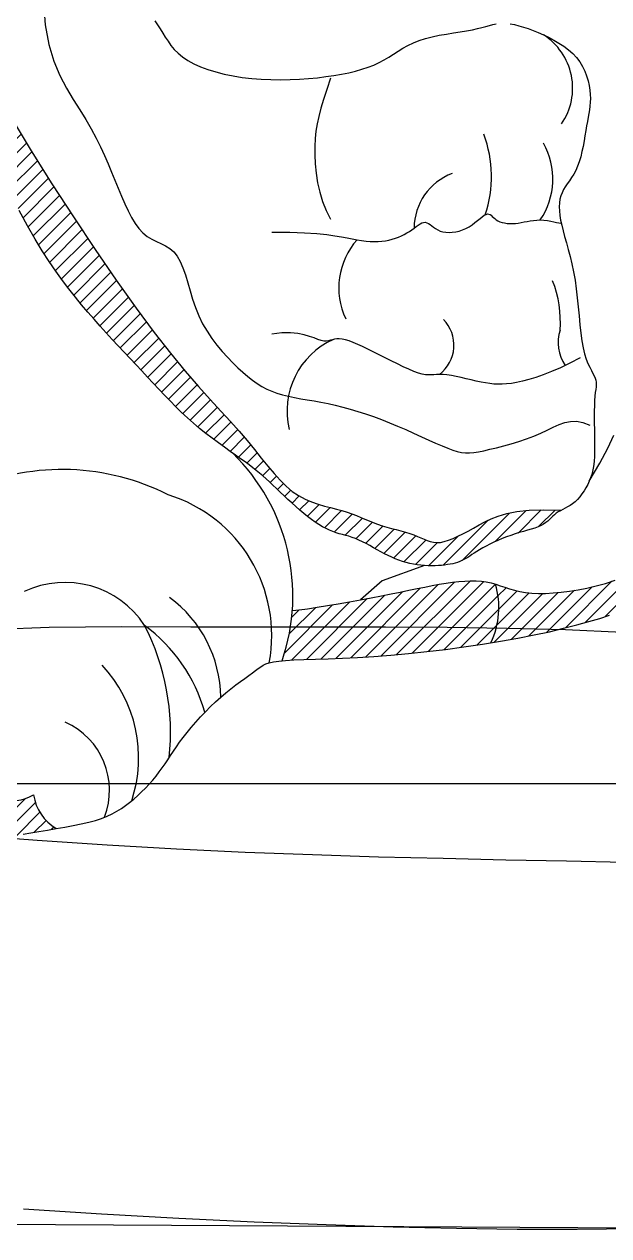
# Model space of a CAD drawing. Header units: inches. Extents: x 4.1 to 46.6, y 13.1 to 37.9.
# Drawn here: x 13.3295 to 13.4385, y 14.3584 to 14.5843 of the extents above; entities that cross this region are included whole.
import ezdxf

# ---------------------------------------------------------------- set-up
doc = ezdxf.new("R2010")
doc.units = ezdxf.units.IN
doc.header["$MEASUREMENT"] = 0
doc.layers.add('02', color=2, linetype='Continuous')
doc.layers.add('8', color=8, linetype='Continuous')
pattern_1 = [(44.99999999999999, (1.53809614157538, 14.83534044480351), (-0.001325825214724776, 0.001325825214724777), [])]

msp = doc.modelspace()

# ---------------------------------------------------------------- hatches: boundary and pattern name
at = {"layer": '8'}
h = msp.add_hatch(dxfattribs=at)
h.set_pattern_fill('ANSI31', color=256, scale=0.015, style=0)
h.set_pattern_definition(pattern_1)
h.paths.add_polyline_path([(13.40806480081986, 14.46776018108816), (13.4115343960398, 14.46822631247509), (13.41496817981127, 14.46873453251195), (13.41657155546594, 14.46899456861596, 0.1843986707323829), (13.41740114175948, 14.47992448011522), (13.41658726920608, 14.48015627573935), (13.41570133370581, 14.48035017100213), (13.4147729478241, 14.4804798899468), (13.41379843283678, 14.48054656344633), (13.4127769396105, 14.48055499767819), (13.41170761901188, 14.48050999876162), (13.41058962237324, 14.48041637288864), (13.40942210032838, 14.48027892620761), (13.40820420420962, 14.48010246489597), (13.40693508511643, 14.47989179510208), (13.40561273814413, 14.47965136959559), (13.40423053623411, 14.47938422755854), (13.40278069748777, 14.47909305476518), (13.40125543884236, 14.47878053701882), (13.39964697770077, 14.47844936006462), (13.39794753193158, 14.478102209735), (13.39614931870486, 14.47774177176055), (13.39424455565634, 14.47737073197371), (13.39223576992984, 14.4769930373341), (13.39016672902974, 14.47661767967387), (13.38809151043418, 14.4762549120251), (13.38606419162127, 14.47591498743444), (13.38413884960349, 14.47560815893397), (13.38236956209178, 14.47534467954123), (13.38081040609862, 14.47513480230285), (13.37951545933495, 14.47498878025093, -0.06433071040124645), (13.37760734049837, 14.46563268937919), (13.37823948431063, 14.46568977206065), (13.37981141828234, 14.46578008722739), (13.38168090399589, 14.46585672359382), (13.38382529611002, 14.46593125552048), (13.38622194905068, 14.4660152573679), (13.38884821701097, 14.4661203035403), (13.3916814548825, 14.46625796838365), (13.3946990170912, 14.4664398262585), (13.39787825759734, 14.46667745153994), (13.40119302067208, 14.46697943732309), (13.40460310531083, 14.46734245161227)])
h.paths.add_polyline_path([(13.32018274538453, 14.44459892181206, 0.2756534180477415), (13.32799658485922, 14.43300321785958), (13.32929984437536, 14.43327591698202), (13.33072458234849, 14.43354177671884), (13.33224622234005, 14.43380342761978), (13.33383105885471, 14.43406507854982), (13.33544538756135, 14.43433093835941, -0.221741333465108), (13.33124015321258, 14.44063052682489, -0.474760694314994)])
h.paths.add_polyline_path([(13.31660991701531, 14.43088528413958), (13.31766223236221, 14.43094227916029), (13.31871296748753, 14.43102978841219), (13.31975001007552, 14.43114886411516), (13.32076124734479, 14.43130055848909), (13.32174009647454, 14.43148487150487), (13.32270209285664, 14.43169759431206), (13.32366830254207, 14.43193346584033), (13.3241640467127, 14.4320603454444, -0.1294773457726139), (13.31829242738198, 14.43999123693087), (13.31624185158174, 14.43925054473678), (13.31443650488976, 14.43876122650275), (13.31284544085386, 14.43850778289655), (13.31143771325472, 14.43847471461507), (13.31018237587298, 14.43864652231153), (13.30904848202366, 14.43900770665372), (13.30800508548739, 14.4395427683094), (13.30702124004486, 14.44023620797546), (13.30607277438278, 14.44107077212997), (13.30516261867481, 14.44202219062302), (13.30430047776784, 14.44306443912959), (13.30349605720724, 14.44417149331005), (13.30275906160708, 14.44531732882482), (13.30209919674556, 14.44647592136338), (13.30152616723674, 14.44762124657158), (13.30104967839318, 14.44872728015347), (13.30067790303613, 14.44977577952253), (13.30041288448732, 14.4507796293083), (13.30025513311151, 14.45175949587886), (13.30020515997197, 14.45273604561683), (13.30026347589913, 14.45372994490484), (13.30043059172343, 14.4547618601255), (13.30070701804246, 14.45585245767601), (13.30109326568666, 14.45702240390986), (13.30157962911065, 14.45828194295339), (13.30211553796428, 14.4595996296894), (13.30264020505595, 14.46093359677346), (13.30309284389253, 14.46224197684663), (13.3034126672824, 14.46348290252084), (13.30353888849962, 14.46461450643713), (13.30341072058539, 14.46559492123655), (13.30296737681377, 14.46638227953102, 0.1933284229634256), (13.29542094822276, 14.4516128018486, 0.2433056775505248), (13.31090605053353, 14.43113080077913), (13.31174419894117, 14.43102189653021), (13.31262711160119, 14.43094140210181), (13.31356461908902, 14.43088686232389), (13.31454899794656, 14.43085862792671), (13.3155681346939, 14.43085775113017)])
h.paths.add_polyline_path([(13.46836361246417, 14.47744018551478, 0.08828388475428707), (13.46090095028515, 14.4813177356746, 0.1227704111319642), (13.4477685552952, 14.47766103798225, 0.002255560457267219), (13.44760435194942, 14.47730412650438), (13.44849577876042, 14.47734595202659), (13.44946936126101, 14.4772725599369), (13.45055503052893, 14.47707798768991), (13.45174234154868, 14.47677661557558), (13.45301075493219, 14.47638790957447), (13.45433973222273, 14.47593133568174), (13.45570873426507, 14.47542635987796), (13.45709722190398, 14.47489244814372), (13.45848465621705, 14.47434906648872), (13.45985049804906, 14.47381568086442), (13.4611779207294, 14.47330723311919), (13.461821432265, 14.47306390067846, 0.009523936390834601)])
h.paths.add_polyline_path([(13.46724367820892, 14.4709381546318), (13.46835468131351, 14.470445216929), (13.46943567627343, 14.46992798721934), (13.47048730570125, 14.46938181312456), (13.47150585781085, 14.46881414956173), (13.47248653256568, 14.46823547821717), (13.47342452899787, 14.46765628076267), (13.47431504683803, 14.46708703889911), (13.47515328535113, 14.46653823432738), (13.47593444450061, 14.4660203487338), (13.47665372331861, 14.4655438638047, 0.1546495958071559), (13.46836361246417, 14.47744018551478, -0.009523936390843946), (13.461821432265, 14.47306390067846), (13.4624649438006, 14.47282056823773), (13.46371329928982, 14.47234800711616), (13.4649247189914, 14.4718818705633), (13.46610093446682, 14.47141447946072)])
h.paths.add_polyline_path([(13.46027205306339, 14.50017166881756), (13.45937864789042, 14.50214320660328), (13.4587746055727, 14.50424196188854), (13.4584000094724, 14.50674998214985), (13.45819494271885, 14.50994931486369), (13.45809948890704, 14.51412200753569), (13.45805373139913, 14.51955010764235, -0.02922798236989105), (13.45290724913824, 14.50335252515382, -0.01934990166581888), (13.44767906963128, 14.47761007311513, -0.0009136811752524556), (13.4477685552952, 14.47766103798225, -0.1274165922094309), (13.46165588269244, 14.4945157010998, 0.004536835103304884), (13.4631666180608, 14.49548205583872), (13.46151473749663, 14.49804530105488)])
h.paths.add_polyline_path([(13.49406873555156, 14.51471167855656, -0.01768791768381196), (13.49671892150539, 14.50765873479125, -0.3048514263511902), (13.5221418980905, 14.49757360468087), (13.52186389248121, 14.49825844525643), (13.52160666910234, 14.49893071996215), (13.52137278001058, 14.49958724184129), (13.52115310988623, 14.50023174421679), (13.52093562767143, 14.50086969051793), (13.5207083011442, 14.50150654413031), (13.520459098781, 14.50214776849774), (13.52017598882551, 14.50279882704948), (13.51984693975422, 14.50346518318569), (13.51945991981077, 14.50415230032107), (13.51900626955788, 14.50486391180769), (13.51849082023139, 14.50559683064515), (13.51792177515338, 14.50634613972673), (13.51730733764592, 14.50710692200395), (13.51665571149672, 14.50787426035552), (13.51597509979504, 14.50864323774752), (13.51527370586294, 14.50940893705868), (13.51455973348814, 14.5101664412114), (13.51384047469358, 14.51091110629662), (13.51311957514147, 14.51163938110861), (13.51275967205177, 14.51199368434485, 0.1421712613024995)])
h.paths.add_polyline_path([(13.50355465364876, 14.48848234657365), (13.5042064807308, 14.48569520401819), (13.50471861571307, 14.48333530515541), (13.50511901620078, 14.48136215087019), (13.50543563910063, 14.47973524207649), (13.50569644248347, 14.47841407963009), (13.50592938348885, 14.47735816444495), (13.50616241948913, 14.47652699742051), (13.50642350808951, 14.47588007942707), (13.50673910420622, 14.47536831074561), (13.50712965106825, 14.47490818909595), (13.50761408968131, 14.47440761160854), (13.50821136105108, 14.47377447537022), (13.50894040618326, 14.47291667751145), (13.50982016561787, 14.4717421151336), (13.51086958036061, 14.47015868535258), (13.51210759141716, 14.46807428526975, 0.2778593659271574)])
h.paths.add_polyline_path([(13.29550497610356, 14.47165513162784), (13.29503468637589, 14.47073225086664), (13.29455702360022, 14.4697225623286), (13.29408146747622, 14.46862553991835), (13.29361749747071, 14.4674406575405), (13.2931742419419, 14.46616993191586), (13.2927594250464, 14.46482555123388), (13.29238041959937, 14.46342224648564, 0.02656275580573508), (13.29267929405208, 14.45841309975825, -0.1890424734338255), (13.3051527981111, 14.47865258860569, 0.02530276454241352), (13.29712281519781, 14.47448909901599), (13.29677681233036, 14.4739081883063), (13.29638551854762, 14.47324257424501), (13.29595841331641, 14.47249173072217)], flags=17)
h.paths.add_polyline_path([(13.29267929405208, 14.45841309975825, 0.0633158289832351), (13.29550354605774, 14.44683061674462, -0.2498301237606843), (13.30296737681377, 14.46638227953102, -0.2898943333807086), (13.31288667376387, 14.48175179333069, 0.0233047467239507), (13.3051527981111, 14.47865258860569, 0.1890424734338176)])
h.paths.add_polyline_path([(13.29238041959937, 14.46342224648564), (13.29204459841597, 14.46197474869135), (13.29175933500986, 14.46049778884211), (13.29153200196336, 14.45900609797267), (13.29136997209164, 14.45751440707412), (13.29128061867553, 14.45603744718122), (13.29126938343282, 14.45458766948017), (13.29133398439038, 14.45316840598119), (13.2914702084777, 14.45178070893329), (13.29167384262431, 14.45042563052724), (13.29194067352685, 14.44910422298293), (13.29226648811485, 14.4478175385348), (13.2926470733178, 14.44656662938818), (13.2930782160652, 14.44535254776295), (13.29355666883524, 14.44417660891944), (13.29408304583515, 14.44304118036692), (13.29465892705369, 14.44194889265512), (13.2952858924796, 14.4409023763192), (13.29596552210162, 14.43990426190888), (13.29669939567569, 14.43895717998842), (13.2974890929577, 14.43806376109299), (13.29833619416925, 14.43722663577231), (13.2992396459845, 14.43644782079085), (13.30018786228496, 14.43572687769941, -0.1379920858702734), (13.29550354605774, 14.44683061674462, -0.0900300011074962)])
h.paths.add_polyline_path([(13.31415764106671, 14.49357179954407, 0.3594387257921638), (13.30574567550096, 14.51481561297718), (13.30653171967018, 14.513659622583), (13.30734165994684, 14.51251231293012), (13.3081472556037, 14.5113823648035), (13.30892026521499, 14.5102784590172), (13.30963244782063, 14.50920927634164), (13.31025556246053, 14.50818349757632), (13.31076136770892, 14.50720980349164), (13.31112162283856, 14.50629687491622), (13.31131677612896, 14.5054490741359), (13.31136203421514, 14.50465348960009), (13.31128129343736, 14.50389289125909), (13.31109845036875, 14.50315004909229), (13.31083740111674, 14.50240773303543), (13.31052204202163, 14.50164871306791), (13.31017626942369, 14.50085575915458), (13.30982397966321, 14.50001164124572), (13.30948465833674, 14.49910492745861), (13.30916014876451, 14.49814737849104), (13.30884788352299, 14.49715655320782), (13.30854529542151, 14.49615001043006), (13.30824981703657, 14.4951453090371), (13.30795888094465, 14.49416000786463), (13.30766991972226, 14.49321166576286), (13.30738036617871, 14.49231784158204), (13.30708779538284, 14.49149149073222), (13.30679035330425, 14.49072715484821), (13.30648632840487, 14.49001477209552), (13.30617400891381, 14.48934428066881), (13.30585168306018, 14.48870561877724), (13.30551763977158, 14.48808872457179), (13.30517016704428, 14.48748353626164), (13.30480755310739, 14.48687999202687), (13.30442889876898, 14.48626997007981), (13.3040365516604, 14.48565310871803), (13.30363367175917, 14.48503098625682), (13.30322341904278, 14.48440518101146), (13.30280895279023, 14.48377727131177), (13.30239343367751, 14.48314883548759), (13.30198002075079, 14.48252145183963), (13.30157187445323, 14.48189669869774), (13.3011721545295, 14.48127685586681), (13.30078402049142, 14.48066700905204), (13.30041063254933, 14.48007294546281), (13.30005515021506, 14.47950045227939), (13.29972073369893, 14.47895531669659), (13.29941054251279, 14.4784433259238, -0.1382475120372259), (13.31441409633729, 14.48307083953572)])
h.paths.add_polyline_path([(13.35037399040769, 14.53139862386618), (13.34665744103725, 14.53660112429228), (13.34270946592326, 14.542332902337), (13.33866265815917, 14.54839792217993), (13.33464961060557, 14.55460014801523), (13.33080291589025, 14.56074354403703), (13.32725516687381, 14.56663207439582), (13.32413895641687, 14.57206970330029), (13.32158687738004, 14.57686039493004), (13.32140234489228, 14.57531871274572), (13.32124967388111, 14.57382622163735), (13.3211252442957, 14.57241258094021), (13.32102543492104, 14.57110744996047), (13.32094662547345, 14.56994048804794), (13.32088350555162, 14.56893387939366), (13.3208240061463, 14.56807990777182), (13.32075436906192, 14.56736338179784), (13.32066083540442, 14.56676911013077), (13.32052964721109, 14.56628190138602), (13.32287223245251, 14.56116267356723), (13.32496890383075, 14.55672990181941), (13.32685117730173, 14.55290447855535), (13.32855056858855, 14.54960729623147), (13.33009859364714, 14.546759247246), (13.33152676866624, 14.54428122406992), (13.33286660936895, 14.5420941190869), (13.33414963147837, 14.54011882476792), (13.33540249387036, 14.53828718008757), (13.33663242593641, 14.53657481018039), (13.33784179975513, 14.53496828680094), (13.33903298740509, 14.53345418161647), (13.34020836119774, 14.53201906638154), (13.34137029297884, 14.53064951277796), (13.34252115505981, 14.52933209254573), (13.34366331928643, 14.52805337736666), (13.34479863107438, 14.52680178208269), (13.34592682662654, 14.52557309387069), (13.3470471150172, 14.52436494305315), (13.34815870601918, 14.52317495990886), (13.34926080847393, 14.5220007747603), (13.35035263192142, 14.52084001790084), (13.3514333856688, 14.51969031963839), (13.35250227879035, 14.51854931026631), (13.35355957508321, 14.51741554163621), (13.35460975490744, 14.51629125180355), (13.35565835334594, 14.51517960035293), (13.35671090548161, 14.51408374689803), (13.35777294569883, 14.513006851038), (13.35885000931333, 14.5119520723429), (13.35994763117517, 14.51092257044096), (13.36107134590159, 14.50992150491678), (13.36222313045758, 14.50895203536951), (13.36339072910371, 14.50801732138374), (13.36455832751702, 14.50712052257316), (13.365710112073, 14.50626479850783), (13.36683026868153, 14.50545330878689), (13.36790298348527, 14.50468921299492), (13.36891244239408, 14.50397567074564), (13.36984283131781, 14.50331584162362), (13.37068360791775, 14.50271025221904), (13.37144531476545, 14.50214889715884), (13.37214376548539, 14.50161913804644), (13.37279477440055, 14.50110833649982), (13.37341415513541, 14.50060385415148), (13.37401772224578, 14.50009305263396), (13.37462128889049, 14.49956329353612), (13.37524066962536, 14.49900193850502), (13.37588825197193, 14.49840003533339), (13.37656271787594, 14.49776337661482), (13.3772593231802, 14.49710144114673), (13.37797332396033, 14.49642370769746), (13.37869997605915, 14.49573965504991), (13.37943453508663, 14.4950587620015), (13.38017225665274, 14.49439050730601), (13.38090839706595, 14.49374436977545), (13.38163873906481, 14.49312877496871), (13.38236117413501, 14.49254793570893), (13.38307412089083, 14.49200501159524), (13.38377599794651, 14.49150316221224), (13.38446522391635, 14.49104554717363), (13.38514021718177, 14.4906353260931), (13.38579939658987, 14.4902756585698), (13.38644118075493, 14.48996970418833), (13.38706504254836, 14.48971785793131), (13.38767467163737, 14.48950945614073), (13.38827481217916, 14.48933107052747), (13.38887020879659, 14.48916927283156), (13.38946560541402, 14.4890106347639), (13.39006574618864, 14.4888417280063), (13.39067537504482, 14.4886491243133), (13.39129923683825, 14.48841939538127), (13.39194075743902, 14.48814293077615), (13.3925980918971, 14.48782539142579), (13.39326807744104, 14.48747625612762), (13.39394755153219, 14.48710500364999), (13.39463335093345, 14.48672111279032), (13.39532231333899, 14.48633406231696), (13.39601127551171, 14.48595333101278), (13.39669707514579, 14.48558839767523), (13.39737733969699, 14.48524729292425), (13.39805286009098, 14.48493225481528), (13.39872521771352, 14.4846440732554), (13.39939599371749, 14.48438353815166), (13.40006676995429, 14.48415143941114), (13.400739127344, 14.48394856692633), (13.40141464750516, 14.48377571060431), (13.40209491182353, 14.48363366036668), (13.40278044742766, 14.48352267950125), (13.40346756441753, 14.48344092490609), (13.4041515184031, 14.48338602688913), (13.40482756569284, 14.48335561577281), (13.4054909616639, 14.48334732182142), (13.40613696215908, 14.48335877537196), (13.40676082325402, 14.4833876066887), (13.40735780079152, 14.48343144610866), (13.40792420440587, 14.48348845051536), (13.40846056192416, 14.48355888321115), (13.40896845403361, 14.4836435341031), (13.40944946258563, 14.48374319308371), (13.40990516896593, 14.48385865004551), (13.41033715409461, 14.48399069489554), (13.41074699982303, 14.48414011754088), (13.41113628730412, 14.48430770787403), (13.41150804752718, 14.48449412413632), (13.41187111012871, 14.48469949797894), (13.41223575411598, 14.48492382938733), (13.41261225849624, 14.48516711837604), (13.41301090250957, 14.48542936493053), (13.41344196516323, 14.48571056905078), (13.41391572569731, 14.48601073072226), (13.41444246311906, 14.4863298499304), (13.41502942521359, 14.4866668734949), (13.41567173627439, 14.48701653541233), (13.41636148960563, 14.48737251651349), (13.41709077758017, 14.48772849760011), (13.41785169350217, 14.48807815948843), (13.41863633044298, 14.48841518299472), (13.4194367812411, 14.48873324894979), (13.42024513896789, 14.4890260381408), (13.42105323313038, 14.48928946945401), (13.42185183874565, 14.48952841391023), (13.42263146773215, 14.48974998061479), (13.42338263154264, 14.48996127865852), (13.42409584162991, 14.49016941711765), (13.42476160991239, 14.49038150509753), (13.42537044784288, 14.49060465167443), (13.4259128673398, 14.4908459659537), (13.42638333308744, 14.49111031895612), (13.42679212455872, 14.49139362955342), (13.42715347399238, 14.49168957853275), (13.42748161432567, 14.49199184671037), (13.42779077779736, 14.49229411488799), (13.42809519687901, 14.49259006386731), (13.42840910450789, 14.49287337446461), (13.42874673292275, 14.49313772746703), (13.42911888849224, 14.49337969998763), (13.4295226720092, 14.49360745431207), (13.42973721496995, 14.49371975167472), (13.42645305189538, 14.49378988160337), (13.42370343282121, 14.49368979482555), (13.42141540445621, 14.49344522743653), (13.41951601327631, 14.49308191548792), (13.41793230575743, 14.492625595075), (13.41659132860835, 14.49210200224937), (13.41542012830499, 14.49153687309175), (13.41434575178894, 14.49095594368285), (13.41330823282945, 14.49038277210369), (13.41229955693009, 14.48983220446556), (13.41132469712059, 14.48931690893827), (13.41038862619783, 14.48884955364796), (13.40949631695869, 14.48844280676443), (13.40865274243291, 14.48810933639928), (13.40786287565018, 14.48786181072231), (13.40713168940741, 14.48771289785967), (13.40646059279564, 14.48767042225976), (13.40583673915128, 14.48772283355814), (13.40524371740642, 14.48785373769809), (13.40466511719163, 14.48804674057923), (13.40408452790464, 14.48828544817392), (13.40348553847755, 14.48855346638178), (13.40285173877376, 14.48883440114608), (13.40216671772535, 14.489111858381), (13.40141903775978, 14.48937308717453), (13.40061715272489, 14.48961990906267), (13.39977448973107, 14.4898577887407), (13.39890447542305, 14.49009219088933), (13.39802053691122, 14.4903285801893), (13.39713610130596, 14.49057242132134), (13.39626459525201, 14.49082917899526), (13.39541944562691, 14.49110431784814), (13.39460930930684, 14.49140138876558), (13.39382376060124, 14.49171628711796), (13.39304760405096, 14.49204299446595), (13.39226564373124, 14.49237549237026), (13.39146268441576, 14.49270776239158), (13.39062353017974, 14.49303378607604), (13.38973298533122, 14.49334754498435), (13.38877585417825, 14.49364302067719), (13.38774201557274, 14.49391928337448), (13.38664164724062, 14.49419575802043), (13.38549000121887, 14.49449695824754), (13.38430232977728, 14.49484739768835), (13.38309388495284, 14.49527158993172), (13.38187991901535, 14.49579404862473), (13.38067568400177, 14.49643928738536), (13.37949643241475, 14.49723181983157), (13.37835117154057, 14.4981895615538), (13.37722393175821, 14.49930403595957), (13.37609249869595, 14.5005601684434), (13.37493465821493, 14.50194288438528), (13.37372819594341, 14.50343710915061), (13.37245089774254, 14.50502776813395), (13.37108054924059, 14.50669978671525), (13.36959493606585, 14.50843809025995), (13.36797082684237, 14.5102441604295), (13.36618092147867, 14.5121857038221), (13.3641969024134, 14.5143469833611), (13.36199045208517, 14.51681226189706), (13.35953325316544, 14.51966580232423), (13.35679698832567, 14.52299186755139), (13.35375333977166, 14.52687472042911)])
h = msp.add_hatch(dxfattribs=at)
h.set_pattern_fill('ANSI31', color=256, scale=0.015, style=0)
h.set_pattern_definition(pattern_1)
h.paths.add_polyline_path([(13.43481330950047, 14.47293462613473), (13.43684745840031, 14.47354692794491), (13.43867885045941, 14.47414186819973), (13.44030906613219, 14.47471260746991), (13.44173968470889, 14.47525230638442), (13.44297869414325, 14.47575342403892), (13.44405971122208, 14.47620561365787), (13.44502276093002, 14.47659782696158), (13.44590786778602, 14.47691901571401), (13.44675505654189, 14.47715813164999), (13.44717970424566, 14.47723112907719, 0.01224533429070383), (13.4496311797225, 14.48644217178392), (13.44756683827612, 14.48484163443667), (13.44549340991537, 14.48345124976644), (13.44349657561864, 14.48230957189392), (13.44157073906857, 14.48138438507616), (13.43971030441347, 14.4806434735265), (13.4379096746375, 14.48005462148743), (13.43616325388896, 14.47958561318686), (13.43446544585052, 14.47920423283816), (13.4328127184813, 14.47888394026544), (13.43120979964036, 14.47862089753201), (13.42966348099756, 14.47841694225375), (13.42818055468845, 14.47827391209015), (13.42676781261574, 14.47819364467162), (13.42543204691495, 14.47817797764313), (13.42418004972163, 14.47822874862053), (13.42301861270565, 14.47834779524877), (13.42195042482811, 14.47853377463347), (13.42096176025692, 14.47877262169371), (13.42003478975269, 14.4790470908238), (13.41915168477456, 14.47933993640348), (13.4182946156175, 14.47963391282704), (13.41744575350779, 14.47991177447424), (13.41740114175948, 14.47992448011522, -0.1843986707321457), (13.41657155546594, 14.46899456861596), (13.41832244074206, 14.46927852787943), (13.42155346790562, 14.46985198528731), (13.42461754990975, 14.47044859147448), (13.42747852419737, 14.47106194544634), (13.43013042238775, 14.47168529547801), (13.43257482423681, 14.4723118021839)])

# ---------------------------------------------------------------- linework, layer by layer
at = {"layer": '02'}
for p, q in [((13.31940240277211, 14.47131678996542), (13.33413569330472, 14.47190137090096)), ((13.33413569330472, 14.47190137090096), (13.34773060241017, 14.47203772298693)), ((13.34773060241017, 14.47203772298693), (13.36058118547547, 14.47198640181617)), ((13.36058118547547, 14.47198640181617), (13.37301825409989, 14.47195755251326)), ((13.37301825409989, 14.47195755251326), (13.38511964636157, 14.47195967803876)), ((13.38511964636157, 14.47195967803876), (13.39689995701659, 14.47195087082676)), ((13.39689995701659, 14.47195087082676), (13.40837378035533, 14.47188922335502)), ((13.40837378035533, 14.47188922335502), (13.41955571090105, 14.47173282802854)), ((13.41955571090105, 14.47173282802854), (13.43046034294414, 14.47143977732506)), ((13.43046034294414, 14.47143977732506), (13.44110227124068, 14.47096816367869)), ((13.22523211179535, 14.44272349197584), (13.54697686833563, 14.44272349197584)), ((13.31879183677259, 14.43320819984823), (13.33193674617681, 14.43218267936485)), ((13.33193674617681, 14.43218267936485), (13.34497645291734, 14.4312822743714)), ((13.34497645291734, 14.4312822743714), (13.3579103486077, 14.43054767775633)), ((13.3579103486077, 14.43054767775633), (13.37069100052352, 14.42995520263961)), ((13.37069100052352, 14.42995520263961), (13.38327097617324, 14.42948116206847)), ((13.38327097617324, 14.42948116206847), (13.39560284259963, 14.42910186914836)), ((13.39560284259963, 14.42910186914836), (13.40763916754398, 14.42879363695559)), ((13.40763916754398, 14.42879363695559), (13.41933251804906, 14.42853277859561)), ((13.41933251804906, 14.42853277859561), (13.43063546139049, 14.4282956071593)), ((13.43063546139049, 14.4282956071593), (13.44151789605851, 14.42806572397697)), ((13.32932918313193, 14.3634590419288), (13.34388308650117, 14.36249455898818)), ((15.0553643205599, 14.35072349197165), (13.19936432064745, 14.36122349197561)), ((13.34388308650117, 14.36249455898818), (13.3583384764311, 14.36169041827546)), ((13.3583384764311, 14.36169041827546), (13.37240710835206, 14.36103204326813)), ((13.37240710835206, 14.36103204326813), (13.38580073839287, 14.3605048573709)), ((13.38580073839287, 14.3605048573709), (13.39832112243633, 14.36009792816643)), ((13.39832112243633, 14.36009792816643), (13.41013001770946, 14.35981489978898)), ((13.41013001770946, 14.35981489978898), (13.42147918165895, 14.35966306053618)), ((13.42147918165895, 14.35966306053618), (13.43262037173147, 14.35964969867658)), ((13.43262037173147, 14.35964969867658), (13.44380534560653, 14.35978210250781))]:
    msp.add_line(p, q, dxfattribs=at)
for points in [[(13.3330811956362, 14.58848664256678), (13.33340832664865, 14.58421979494327), (13.3340809077886, 14.580568202965), (13.33502042763169, 14.57744210555851), (13.33614837498638, 14.57475174159211), (13.33738623819548, 14.57240735003601), (13.33865550606745, 14.57031916977306), (13.33987766717794, 14.56839743971526), (13.34098962139572, 14.5665660517598), (13.34198991515908, 14.56480350973019), (13.34289250573377, 14.56310197040606), (13.34371135085124, 14.56145359061069), (13.34446040801006, 14.5598505271237), (13.34515363494168, 14.55828493672474), (13.34580498914468, 14.55674897625162), (13.34642842811766, 14.55523480245487), (13.34703703717562, 14.5537393652385), (13.34764041220072, 14.55227878669851), (13.34824727642584, 14.55087398206982), (13.34886635378237, 14.54954586652915), (13.34950636727038, 14.54831535528232), (13.35017604082125, 14.5472033635497), (13.35088409766789, 14.54623080652258), (13.35163926127601, 14.54541859940676), (13.35244560268941, 14.54477574733486), (13.35328858279857, 14.54426361530662), (13.35414900960635, 14.54383165821949), (13.35500769204694, 14.543429331), (13.35584543789039, 14.54300608854559), (13.35664305583808, 14.54251138581188), (13.35738135412569, 14.54189467768177), (13.35804114098895, 14.54110541909634), (13.3586107851402, 14.54010758942335), (13.35910889673281, 14.53892326579538), (13.35956164616394, 14.53758904985901), (13.35999520406361, 14.53614154320261), (13.36043574059616, 14.53461734744363), (13.3609094263916, 14.533053064185), (13.36144243207994, 14.53148529505873), (13.36206092759269, 14.52995064163864), (13.36278352354887, 14.52847989579189), (13.363598588428, 14.52708061020988), (13.36448693069863, 14.52575452786281), (13.36542935836363, 14.52450339166265), (13.36640668012436, 14.52332894457962), (13.36739970421652, 14.52223292954026), (13.368389238643, 14.52121708948565), (13.36935609233799, 14.5202831673569), (13.37028630710441, 14.5194320346391), (13.37118686227362, 14.51866107690606), (13.37206997027855, 14.51796680829014), (13.3729478442506, 14.51734574292371), (13.37383269708837, 14.51679439489547), (13.37473674169044, 14.51630927835234), (13.37567219095538, 14.51588690741213), (13.37665125754896, 14.51552379619264), (13.37768353758614, 14.51521500638504), (13.3787681586505, 14.51494978987197), (13.37990163107636, 14.51471594615308), (13.38108046589653, 14.51450127469892), (13.38230117344531, 14.51429357495093), (13.38356026428986, 14.51408064640876), (13.3848542489973, 14.51385028854296), (13.38617963836762, 14.51359030079496), (13.38753323354061, 14.5132905160763), (13.3889129993436, 14.51294890097509), (13.39031719094376, 14.51256545547679), (13.39174406350824, 14.5121401795814), (13.39319187243703, 14.51167307330346), (13.39465887313011, 14.51116413661387), (13.39614332052182, 14.51061336954175), (13.39764347047779, 14.51002077207253), (13.39915467011045, 14.50938924910318), (13.40066063547741, 14.50873332507493), (13.40214217528003, 14.50807042932596), (13.4035800975212, 14.5074179911799), (13.40495521066944, 14.50679343997493), (13.40624832296047, 14.50621420504925), (13.4074402428628, 14.50569771574104), (13.40851177837934, 14.50526140137393), (13.4094530432881, 14.50491891491859), (13.41029137120816, 14.50466880396292), (13.41106340036961, 14.50450583968362), (13.41180576970103, 14.50442479327197), (13.41255511766533, 14.50442043594834), (13.4133480831911, 14.50448753891854), (13.41422130497406, 14.50462087337386), (13.41521142147715, 14.50481521050554), (13.4163435853948, 14.50506561201931), (13.41759700564901, 14.50536830154764), (13.41893940562616, 14.50571979322288), (13.42033850847977, 14.50611660117741), (13.42176203689772, 14.50655523955814), (13.42317771426636, 14.50703222248288), (13.4245532635064, 14.50754406408399), (13.42585640777136, 14.50808727849384), (13.42706504770788, 14.5086514081095), (13.42819779323648, 14.50919810838699), (13.42928343177076, 14.509682063047), (13.43035075095716, 14.51005795581026), (13.4314285382093, 14.51028047036838), (13.4325455809408, 14.51030429047117), (13.43373066679808, 14.51008409981026), (13.43501258296195, 14.50957458212091)], [(13.42017345017987, 14.58441637090167), (13.42094780788059, 14.58426839643383), (13.42176328161034, 14.58406670880962), (13.42261670929614, 14.58381446764273), (13.42350492746803, 14.58351483254686), (13.42442477358739, 14.58317096312115), (13.42537308488275, 14.58278601895021), (13.42634459030117, 14.58236223810403), (13.42732558380115, 14.58189817241967), (13.42830025199103, 14.58139145219051), (13.42925278054784, 14.58083970773899), (13.43016735561426, 14.58024056932939), (13.43102816310014, 14.57959166728418), (13.43181938914816, 14.57889063188216), (13.43252521966818, 14.57813509343126), (13.43313353047009, 14.5773254468559), (13.43364695766243, 14.57647314572117), (13.43407182632248, 14.57559240819413), (13.43441446245882, 14.57469745245638), (13.43468119138154, 14.57380249670408), (13.43487833909924, 14.57292175910428), (13.43501223068918, 14.57206945785314), (13.43508919215995, 14.57125981113225), (13.43511554882164, 14.57050190280009), (13.43509762645002, 14.56978427929156), (13.435041750588, 14.56909035274751), (13.43495424677852, 14.56840353527972), (13.43484144079733, 14.56770723902904), (13.4347096577217, 14.56698487610723), (13.43456522356021, 14.56621985864061), (13.43441446362297, 14.56539559875549), (13.43426172695357, 14.56450169609619), (13.4341034554341, 14.56355250051005), (13.43393411398168, 14.56256854937695), (13.43374816774624, 14.56157038006225), (13.43354008187774, 14.56057852994585), (13.43330432152609, 14.55961353639308), (13.43303535207409, 14.55869593678384), (13.43272763797316, 14.55784626849803), (13.43237880784321, 14.55707914465623), (13.43199914022583, 14.55638548144364), (13.4316020773654, 14.55575027075705), (13.43120106104064, 14.55515850452233), (13.43080953303027, 14.55459517467992), (13.43044093534584, 14.55404527312661), (13.43010870976607, 14.55349379180283), (13.42982629853535, 14.55292572261991), (13.42960477088812, 14.55232776893994), (13.42944570844296, 14.55169347994255), (13.42934832073982, 14.55101811619992), (13.42931181662019, 14.55029693831333), (13.42933540585685, 14.54952520688406), (13.42941829752411, 14.54869818251339), (13.4295597009291, 14.54781112580261), (13.42975882537897, 14.54685929733845), (13.43001277166653, 14.54583848432688), (13.43031020629454, 14.54474658037819), (13.43063768748428, 14.54358200567825), (13.43098177345703, 14.54234318047114), (13.43132902220125, 14.54102852492818), (13.43166599193822, 14.53963645926436), (13.43197924065637, 14.53816540369465), (13.43225532634418, 14.53661377841948), (13.43248515626649, 14.53498566459624), (13.43267703269842, 14.53330778713738), (13.43284360672581, 14.53161253189777), (13.43299752966735, 14.52993228473227), (13.43315145237605, 14.52829943152486), (13.43331802640344, 14.52674635811585), (13.43350990283537, 14.52530545037465), (13.43373973275769, 14.52400909415613), (13.43401542333189, 14.52288111807596), (13.43432590439218, 14.52191112182212), (13.43465536254692, 14.52108014781428), (13.43498798324029, 14.52036923847212), (13.43530795284781, 14.51975943624442), (13.43559945727932, 14.5192317835363), (13.43584668244469, 14.5187673228111), (13.43603381448659, 14.51834709647395), (13.43614978370491, 14.51795188364216), (13.43620249679546, 14.51756141025274), (13.43620460530977, 14.51715513891125), (13.43616876010086, 14.51671253222324), (13.4361076124874, 14.51621305280881), (13.4360338137881, 14.51563616325896), (13.4359600150888, 14.51496132617925), (13.43589886770818, 14.51416800420433), (13.43586012329209, 14.51324421716439), (13.43584193712334, 14.51221221390464), (13.43583956504474, 14.51110280049491), (13.4358482628991, 14.50994678300507), (13.43586328606355, 14.50877496750494), (13.43587989084656, 14.50761816004982), (13.43589333262528, 14.50650716675321), (13.43589886770818, 14.50547279364131), (13.4358918830217, 14.50453821113209), (13.43586829378503, 14.50369604681785), (13.43582414653386, 14.50293129262448), (13.43575548733818, 14.50222894047787), (13.43565836319934, 14.50157398228933), (13.43552882018733, 14.50095140999932), (13.43536290507066, 14.50034621551916), (13.435156664385, 14.49974339076019), (13.43490746248747, 14.49913200879113), (13.43461793478812, 14.49851746726657), (13.43429203498411, 14.49790924495486), (13.43393371653977, 14.49731682063888), (13.43354693291943, 14.49674967311606), (13.43313563782024, 14.49621728114019), (13.43270378447372, 14.49572912352327), (13.43225532634418, 14.49529467903361), (13.43179461270805, 14.49492000356716), (13.43132757329616, 14.49459746141386), (13.4308605341171, 14.49431599399125), (13.43039982048097, 14.49406454273143), (13.4299517579307, 14.49383204903737), (13.4295226720092, 14.49360745431207), (13.42911888849224, 14.49337969998763), (13.42874673292275, 14.49313772746703), (13.42840910450789, 14.49287337446461), (13.42809519687901, 14.49259006386731), (13.42779077779736, 14.49229411488799), (13.42748161432567, 14.49199184671037), (13.42715347399238, 14.49168957853275), (13.42679212455872, 14.49139362955342), (13.42638333308744, 14.49111031895612), (13.4259128673398, 14.4908459659537), (13.42537044784288, 14.49060465167443), (13.42476160991239, 14.49038150509753), (13.42409584162991, 14.49016941711765), (13.42338263154264, 14.48996127865852), (13.42263146773215, 14.48974998061479), (13.42185183874565, 14.48952841391023), (13.42105323313038, 14.48928946945401), (13.42024513896789, 14.4890260381408), (13.4194367812411, 14.48873324894979), (13.41863633044298, 14.48841518299472), (13.41785169350217, 14.48807815948843), (13.41709077758017, 14.48772849760011), (13.41636148960563, 14.48737251651349), (13.41567173627439, 14.48701653541233), (13.41502942521359, 14.4866668734949), (13.41444246311906, 14.4863298499304), (13.41391572569731, 14.48601073072226), (13.41344196516323, 14.48571056905078), (13.41301090250957, 14.48542936493053), (13.41261225849624, 14.48516711837604), (13.41223575411598, 14.48492382938733), (13.41187111012871, 14.48469949797894), (13.41150804752718, 14.48449412413632), (13.41113628730412, 14.48430770787403), (13.41074699982303, 14.48414011754088), (13.41033715409461, 14.48399069489554), (13.40990516896593, 14.48385865004551), (13.40944946258563, 14.48374319308371), (13.40896845403361, 14.4836435341031), (13.40846056192416, 14.48355888321115), (13.40792420440587, 14.48348845051536), (13.40735780079152, 14.48343144610866), (13.40676082325402, 14.4833876066887), (13.40613696215908, 14.48335877537196), (13.4054909616639, 14.48334732182142), (13.40482756569284, 14.48335561577281), (13.4041515184031, 14.48338602688913), (13.40346756441753, 14.48344092490609), (13.40278044742766, 14.48352267950125), (13.40209491182353, 14.48363366036668), (13.40141464750516, 14.48377571060431), (13.400739127344, 14.48394856692633), (13.40006676995429, 14.48415143941114), (13.39939599371749, 14.48438353815166), (13.39872521771352, 14.4846440732554), (13.39805286009098, 14.48493225481528), (13.39737733969699, 14.48524729292425), (13.39669707514579, 14.48558839767523), (13.39601127551171, 14.48595333101278), (13.39532231333899, 14.48633406231696), (13.39463335093345, 14.48672111279032), (13.39394755153219, 14.48710500364999), (13.39326807744104, 14.48747625612762), (13.3925980918971, 14.48782539142579), (13.39194075743902, 14.48814293077615), (13.39129923683825, 14.48841939538127), (13.39067537504482, 14.4886491243133), (13.39006574618864, 14.4888417280063), (13.38946560541402, 14.4890106347639), (13.38887020879659, 14.48916927283156), (13.38827481217916, 14.48933107052747), (13.38767467163737, 14.48950945614073), (13.38706504254836, 14.48971785793131), (13.38644118075493, 14.48996970418833), (13.38579939658987, 14.4902756585698), (13.38514021718177, 14.4906353260931), (13.38446522391635, 14.49104554717363), (13.38377599794651, 14.49150316221224), (13.38307412089083, 14.49200501159524), (13.38236117413501, 14.49254793570893), (13.38163873906481, 14.49312877496871), (13.38090839706595, 14.49374436977545), (13.38017225665274, 14.49439050730601), (13.37943453508663, 14.4950587620015), (13.37869997605915, 14.49573965504991), (13.37797332396033, 14.49642370769746), (13.3772593231802, 14.49710144114673), (13.37656271787594, 14.49776337661482), (13.37588825197193, 14.49840003533339), (13.37524066962536, 14.49900193850502), (13.37462128889049, 14.49956329353612), (13.37401772224578, 14.50009305263396), (13.37341415513541, 14.50060385415148), (13.37279477440055, 14.50110833649982), (13.37214376548539, 14.50161913804644), (13.37144531476545, 14.50214889715884), (13.37068360791775, 14.50271025221904), (13.36984283131781, 14.50331584162362), (13.36891244239408, 14.50397567074564), (13.36790298348527, 14.50468921299492), (13.36683026868153, 14.50545330878689), (13.365710112073, 14.50626479850783), (13.36455832751702, 14.50712052257316), (13.36339072910371, 14.50801732138374), (13.36222313045758, 14.50895203536951), (13.36107134590159, 14.50992150491678), (13.35994763117517, 14.51092257044096), (13.35885000931333, 14.5119520723429), (13.35777294569883, 14.513006851038), (13.35671090548161, 14.51408374689803), (13.35565835334594, 14.51517960035293), (13.35460975490744, 14.51629125180355), (13.35355957508321, 14.51741554163621), (13.35250227879035, 14.51854931026631), (13.3514333856688, 14.51969031963839), (13.35035263192142, 14.52084001790084), (13.34926080847393, 14.5220007747603), (13.34815870601918, 14.52317495990886), (13.3470471150172, 14.52436494305315), (13.34592682662654, 14.52557309387069), (13.34479863107438, 14.52680178208269), (13.34366331928643, 14.52805337736666), (13.34252115505981, 14.52933209254573), (13.34137029297884, 14.53064951277796), (13.34020836119774, 14.53201906638154), (13.33903298740509, 14.53345418161647), (13.33784179975513, 14.53496828680094), (13.33663242593641, 14.53657481018039), (13.33540249387036, 14.53828718008757), (13.33414963147837, 14.54011882476792), (13.33286660936895, 14.5420941190869), (13.33152676866624, 14.54428122406992), (13.33009859364714, 14.546759247246), (13.32855056858855, 14.54960729623147)], [(13.35386017271551, 14.58495771463371), (13.35437307254645, 14.58421283981173), (13.35486383297714, 14.58346006599189), (13.35533877931769, 14.58269662854312), (13.35581688866253, 14.58192766180312), (13.35632030017908, 14.5811602748336), (13.35687115373324, 14.58040157675444), (13.35749158895808, 14.57965867662736), (13.35820374502103, 14.57893868357226), (13.35902976178798, 14.57824870665084), (13.35999177889201, 14.57759585496845), (13.36110547817546, 14.57698657936001), (13.36236071264605, 14.57642469769511), (13.36374087752077, 14.57591336954377), (13.3652293680166, 14.57545575453426), (13.36680957958336, 14.57505501226573), (13.36846490767087, 14.5747143023373), (13.37017874726328, 14.57443678433359), (13.37193449404324, 14.57422561789739), (13.37371607012349, 14.57408251445034), (13.37550950659673, 14.57400339286417), (13.37730136191706, 14.57398272381855), (13.37907819384012, 14.57401497805134), (13.38082656058717, 14.57409462624222), (13.3825330203795, 14.57421613909995), (13.38418413120556, 14.57437398733331), (13.38576645151946, 14.57456264165106), (13.38726917471971, 14.57477788924465), (13.38869203747484, 14.57502078330893), (13.39003741186346, 14.575293693536), (13.39130766973133, 14.57559898963249), (13.39250518338989, 14.57593904127592), (13.39363232491772, 14.57631621817294), (13.39469146616059, 14.57673289000107), (13.39568497966278, 14.57719142646696), (13.39661839980866, 14.57769156426824), (13.39750991276699, 14.57822250809571), (13.39838086771081, 14.57877082970393), (13.3992526133475, 14.57932310078926), (13.40014649838443, 14.5798658930917), (13.40108387199464, 14.58038577832216), (13.40208608265269, 14.58086932819154), (13.4031744795316, 14.58130311443987), (13.40436171395007, 14.58167752660396), (13.40562564580935, 14.58199822566988), (13.40693543832052, 14.58227469037687), (13.40826025422896, 14.58251639955146), (13.40956925604726, 14.58273283196198), (13.41083160652082, 14.58293346639133), (13.41201646886068, 14.58312778165149), (13.41309300511378, 14.58332525649624), (13.41403947169195, 14.58353221015298), (13.41487049641322, 14.58374232339432), (13.41560979983072, 14.58394611745192), (13.4162811031961, 14.58413411349924), (13.41690812752816, 14.58429683278249), (13.41751459361288, 14.58442479648969)], [(13.38664359929274, 14.57429302264521), (13.38594047077234, 14.57216977391093), (13.38534527252662, 14.57031193115566), (13.38485207459192, 14.56866262171119), (13.38445494630608, 14.56716497282199), (13.38414795770544, 14.56576211181985), (13.3839251785935, 14.56439716596381), (13.38378067830811, 14.563013262542), (13.38370852711844, 14.56155352887166), (13.3837059571338, 14.55997610030048), (13.38378285248066, 14.55829914447262), (13.38395225935849, 14.5565558371209), (13.38422722466524, 14.5547793539927), (13.38462079483318, 14.55300287079175), (13.38514601606178, 14.55125956326541), (13.38581593548182, 14.5495826071174), (13.38664359929274, 14.54800517809511)], [(13.32725516687381, 14.56663207439582), (13.33080291589025, 14.56074354403703), (13.33464961060557, 14.55460014801523), (13.33866265815917, 14.54839792217993), (13.34270946592326, 14.542332902337), (13.34665744103725, 14.53660112429228), (13.35037399040769, 14.53139862386618), (13.35375333977166, 14.52687472042911), (13.35679698832567, 14.52299186755139), (13.35953325316544, 14.51966580232423), (13.36199045208517, 14.51681226189706), (13.3641969024134, 14.5143469833611), (13.36618092147867, 14.5121857038221), (13.36797082684237, 14.5102441604295), (13.36959493606585, 14.50843809025995), (13.37108054924059, 14.50669978671525), (13.37245089774254, 14.50502776813395), (13.37372819594341, 14.50343710915061), (13.37493465821493, 14.50194288438528), (13.37609249869595, 14.5005601684434), (13.37722393175821, 14.49930403595957), (13.37835117154057, 14.4981895615538), (13.37949643241475, 14.49723181983157), (13.38067568400177, 14.49643928738536), (13.38187991901535, 14.49579404862473), (13.38309388495284, 14.49527158993172), (13.38430232977728, 14.49484739768835), (13.38549000121887, 14.49449695824754), (13.38664164724062, 14.49419575802043), (13.38774201557274, 14.49391928337448), (13.38877585417825, 14.49364302067719), (13.38973298533122, 14.49334754498435), (13.39062353017974, 14.49303378607604), (13.39146268441576, 14.49270776239158), (13.39226564373124, 14.49237549237026), (13.39304760405096, 14.49204299446595), (13.39382376060124, 14.49171628711796), (13.39460930930684, 14.49140138876558), (13.39541944562691, 14.49110431784814), (13.39626459525201, 14.49082917899526), (13.39713610130596, 14.49057242132134), (13.39802053691122, 14.4903285801893), (13.39890447542305, 14.49009219088933), (13.39977448973107, 14.4898577887407), (13.40061715272489, 14.48961990906267), (13.40141903775978, 14.48937308717453), (13.40216671772535, 14.489111858381), (13.40285173877376, 14.48883440114608), (13.40348553847755, 14.48855346638178), (13.40408452790464, 14.48828544817392), (13.40466511719163, 14.48804674057923), (13.40524371740642, 14.48785373769809), (13.40583673915128, 14.48772283355814), (13.40646059279564, 14.48767042225976), (13.40713168940741, 14.48771289785967), (13.40786287565018, 14.48786181072231), (13.40865274243291, 14.48810933639928), (13.40949631695869, 14.48844280676443), (13.41038862619783, 14.48884955364796), (13.41132469712059, 14.48931690893827), (13.41229955693009, 14.48983220446556), (13.41330823282945, 14.49038277210369), (13.41434575178894, 14.49095594368285), (13.41542012830499, 14.49153687309175), (13.41659132860835, 14.49210200224937), (13.41793230575743, 14.492625595075), (13.41951601327631, 14.49308191548792), (13.42141540445621, 14.49344522743653), (13.42370343282121, 14.49368979482555), (13.42645305189538, 14.49378988160337), (13.42973721496995, 14.49371975167472)], [(13.37571297799471, 14.54557860707158), (13.37904656542699, 14.54554292995184), (13.38181084933925, 14.5454448507708), (13.38408173694509, 14.5452977978321), (13.38593513545814, 14.54511519941028), (13.38744695185918, 14.54491048380899), (13.38869309336181, 14.54469707931733), (13.38974946694682, 14.54448841422439), (13.39069197982784, 14.54429791680471), (13.39158415146406, 14.54413690897221), (13.39243995099562, 14.54400828702368), (13.39326095957543, 14.54391284085162), (13.39404875905487, 14.54385136034856), (13.39480493035401, 14.543824635407), (13.39553105532426, 14.54383345594855), (13.3962287151185, 14.54387861186573), (13.39689949112247, 14.54396089306559), (13.39754470139044, 14.54408043117022), (13.39816460948671, 14.5442347248509), (13.39875921517844, 14.54442061452304), (13.39932851846564, 14.54463494055839), (13.39987251958112, 14.5448745433869), (13.40039121829207, 14.54513626339488), (13.40088461459848, 14.54541694099774), (13.40135270850035, 14.54571341658178), (13.40179576379481, 14.5460208190971), (13.40221509783763, 14.54632743171991), (13.40261229224737, 14.54661982616111), (13.4029889286426, 14.54688457411706), (13.40334658817622, 14.54710824729867), (13.40368685223396, 14.54727741743139), (13.40401130220155, 14.54737865621158), (13.40432151969756, 14.54739853533559), (13.40462027191418, 14.54732902419804), (13.40491507089931, 14.54718368269554), (13.40521461380879, 14.54698146843751), (13.40552759872983, 14.54674133901884), (13.40586272305111, 14.54648225200529), (13.40622868485983, 14.5462231650063), (13.40663418154466, 14.54598303557308), (13.40708791072714, 14.5457808213296), (13.40759540749016, 14.54563245187913), (13.40814955559793, 14.5455417451058), (13.40874007604319, 14.54550949087301), (13.40935668935302, 14.54553647910237), (13.40998911652017, 14.5456234996864), (13.4106270787702, 14.54577134253217), (13.41126029663022, 14.54598079753217), (13.41187849132578, 14.54625265457893), (13.41247256942327, 14.54658401739019), (13.41303818257759, 14.54695724485376), (13.41357216778445, 14.54735100972633), (13.41407136203955, 14.54774398469184), (13.41453260280426, 14.54811484246332), (13.41495272730711, 14.54844225576838), (13.41532857277664, 14.54870489733461), (13.41565697620857, 14.54888143984593), (13.41593741070713, 14.5489568752428), (13.4161798917153, 14.54894147221515), (13.41639707031894, 14.54885181862213), (13.41660159806955, 14.54870450238107), (13.41680612558733, 14.54851611136568), (13.41702330442379, 14.54830323347872), (13.41726578543197, 14.54808245659391), (13.41754622039619, 14.54787036859947), (13.41787422871451, 14.54768105602583), (13.41824730699184, 14.54751860004493), (13.41865992037813, 14.54738458044179), (13.41910653355765, 14.54728057703054), (13.419581612146, 14.54720816958164), (13.42007962082747, 14.54716893790922), (13.42059502475198, 14.54716446181286), (13.42112228906947, 14.54719632109212), (13.42165719698417, 14.54726392330943), (13.42220080252039, 14.54735798716596), (13.42275547752391, 14.54746705911115), (13.42332359453897, 14.54757968560901), (13.42390752541135, 14.54768441310901), (13.42450964245248, 14.54776978806061), (13.42513231750812, 14.54782435695691), (13.42577792265686, 14.54783666621828), (13.42644395427081, 14.54779947511728), (13.42710840449902, 14.54772239410253), (13.42774438978407, 14.5476192464021), (13.42832502587001, 14.54750385525861), (13.42882342943224, 14.54739004391471), (13.4292127166805, 14.547291635613), (13.42946600359167, 14.54722245359611), (13.42955640684116, 14.54719632109212)], [(13.43319994890365, 14.52212176204651), (13.43129219025607, 14.52113412447673), (13.42951371105622, 14.52028708898164), (13.42786095295335, 14.51956959702241), (13.42633035759675, 14.5189705899584), (13.42491836733419, 14.5184790092217), (13.42362142358209, 14.51808379620073), (13.4224359684554, 14.51777389234215), (13.42135844383623, 14.51753823900529), (13.42038239216666, 14.51736696248284), (13.4194897590601, 14.517254928408), (13.41865959138843, 14.51719818730365), (13.41787093509222, 14.5171927896636), (13.41710283727619, 14.51723478598163), (13.41633434388089, 14.51732022676609), (13.41554450154538, 14.51744516252532), (13.41471235690872, 14.51760564375312), (13.41382400672185, 14.51779640447515), (13.41289374958026, 14.51800691265547), (13.4119429339585, 14.5182253198482), (13.41099290926243, 14.51843977754928), (13.41006502396661, 14.51863843725463), (13.40918062724407, 14.51880945047472), (13.40836106780219, 14.51894096872005), (13.40762769458118, 14.51902114351563), (13.40699329068187, 14.51904378729981), (13.40643637514907, 14.5190253563242), (13.40592690165388, 14.51898796773915), (13.40543482340175, 14.51895373876781), (13.40493009406376, 14.51894478657508), (13.40438266707818, 14.51898322835499), (13.40376249565045, 14.51909118127245), (13.40303953345168, 14.51929076252148), (13.40219282688807, 14.51959711184194), (13.40123779447052, 14.5199974592006), (13.40019894814353, 14.52047205708098), (13.3991007991531, 14.52100115801025), (13.39796785944375, 14.52156501448647), (13.39682464072715, 14.52214387903681), (13.39569565448213, 14.52271800414477), (13.39460541242036, 14.52326764235207), (13.39357460480417, 14.52377554748549), (13.39260863423581, 14.52423447883215), (13.39170908233385, 14.52463969700787), (13.390877530484, 14.52498646264306), (13.39011556030485, 14.52527003632443), (13.38942475294928, 14.52548567871148), (13.38880668980303, 14.52562865040548), (13.38826295248467, 14.52569421200772), (13.38779143247987, 14.52568249519848), (13.38737526144135, 14.52561311579942), (13.38699388112175, 14.52551056066753), (13.38662673327374, 14.52539931664527), (13.38625325988281, 14.52530387060418), (13.3858529027016, 14.52524870940127), (13.38540510348278, 14.52525831989354), (13.38488930421184, 14.52535718893799), (13.38428468284431, 14.52555861315799), (13.38356936354424, 14.52583112824235), (13.38272120691138, 14.52613207967537), (13.38171807307984, 14.52641881288313), (13.38053782288219, 14.52664867334991), (13.37915831668536, 14.52677900651637), (13.37755741485628, 14.52676715788133), (13.37571297799471, 14.52657047285632)], [(13.43490746248747, 14.49913200879113), (13.43685649595457, 14.50245740756967), (13.43835920402083, 14.50530245704161), (13.4394855541573, 14.50772492739364)], [(13.4041515184031, 14.48338602688913), (13.39627086491558, 14.48056537070537), (13.39223576992984, 14.4769930373341)], [(13.37951545933495, 14.47498878025093), (13.38081040609862, 14.47513480230285), (13.38236956209178, 14.47534467954123), (13.38413884960349, 14.47560815893397), (13.38606419162127, 14.47591498743444), (13.38809151043418, 14.4762549120251), (13.39016672902974, 14.47661767967387), (13.39223576992984, 14.4769930373341), (13.39424455565634, 14.47737073197371), (13.39614931870486, 14.47774177176055), (13.39794753193158, 14.478102209735), (13.39964697770077, 14.47844936006462), (13.40125543884236, 14.47878053701882), (13.40278069748777, 14.47909305476518), (13.40423053623411, 14.47938422755854), (13.40561273814413, 14.47965136959559), (13.40693508511643, 14.47989179510208), (13.40820420420962, 14.48010246489597), (13.40942210032838, 14.48027892620761), (13.41058962237324, 14.48041637288864), (13.41170761901188, 14.48050999876162), (13.4127769396105, 14.48055499767819), (13.41379843283678, 14.48054656344633), (13.4147729478241, 14.4804798899468), (13.41570133370581, 14.48035017100213), (13.41658726920608, 14.48015627573935), (13.41744575350779, 14.47991177447424), (13.4182946156175, 14.47963391282704), (13.41915168477456, 14.47933993640348), (13.42003478975269, 14.4790470908238), (13.42096176025692, 14.47877262169371), (13.42195042482811, 14.47853377463347), (13.42301861270565, 14.47834779524877), (13.42418004972163, 14.47822874862053), (13.42543204691495, 14.47817797764313), (13.42676781261574, 14.47819364467162), (13.42818055468845, 14.47827391209015), (13.42966348099756, 14.47841694225375), (13.43120979964036, 14.47862089753201), (13.4328127184813, 14.47888394026544), (13.43446544585052, 14.47920423283816), (13.43616325388896, 14.47958561318686), (13.4379096746375, 14.48005462148743), (13.43971030441347, 14.4806434735265)], [(13.32929984437536, 14.43327591698202), (13.33072458234849, 14.43354177671884), (13.33224622234005, 14.43380342761978), (13.33383105885471, 14.43406507854982), (13.33544538756135, 14.43433093835941), (13.33705550296466, 14.43460521589899), (13.33862770026784, 14.43489212003354), (13.34012827444124, 14.43519585962807), (13.34152352045524, 14.43552064354757), (13.34278815965402, 14.43587032989766), (13.34393061817858, 14.43624737383383), (13.34496774854372, 14.4366538798395), (13.34591640349711, 14.43709195229625), (13.34679343532073, 14.43756369568749), (13.34761569629657, 14.43807121440935), (13.34840003940511, 14.43861661291615), (13.3491633166955, 14.43920199563312), (13.34991878228496, 14.43982815172516), (13.35066529483768, 14.44049060927231), (13.35139811485308, 14.44118358107974), (13.35211250236492, 14.44190127995265), (13.35280371763977, 14.4426379186962), (13.35346702117707, 14.44338771010101), (13.35409767277773, 14.44414486700137), (13.354690933174, 14.44490360217336), (13.3552452221443, 14.44566005749678), (13.35577159914422, 14.44641809110638), (13.35628428360681, 14.44718349019698), (13.35679749473232, 14.4479620419634), (13.35732545172098, 14.44875953360046), (13.35788237400587, 14.44958175228843), (13.35848248102005, 14.45043448525124), (13.35913999173093, 14.45132351965461), (13.35986517583254, 14.45225157375265), (13.36065250359709, 14.45320908990564), (13.36149249532494, 14.45418344153316), (13.36237567178208, 14.45516200205478), (13.36329255303602, 14.45613214489007), (13.36423365961994, 14.45708124342949), (13.36518951229985, 14.45799667110717), (13.36615063114326, 14.45886580132813), (13.3671070980304, 14.45967828731685), (13.36804723906565, 14.4604329014592), (13.36895894123475, 14.46113069598963), (13.36983009222197, 14.46177272308435), (13.37064857901308, 14.46236003497782), (13.37140228905949, 14.46289368384626), (13.3720791095798, 14.46337472192412), (13.37266692779261, 14.46380420141671), (13.37316442727345, 14.46418352525965), (13.3736134758615, 14.46451549936777), (13.37406673752005, 14.46480328038618), (13.37457687621239, 14.46505002497455), (13.37519655636746, 14.46525888979253), (13.37597844171572, 14.46543303147067), (13.37697519645329, 14.46557560668319), (13.37823948431063, 14.46568977206065), (13.37981141828234, 14.46578008722739), (13.38168090399589, 14.46585672359382), (13.38382529611002, 14.46593125552048), (13.38622194905068, 14.4660152573679), (13.38884821701097, 14.4661203035403), (13.3916814548825, 14.46625796838365), (13.3946990170912, 14.4664398262585), (13.39787825759734, 14.46667745153994), (13.40119302067208, 14.46697943732309), (13.40460310531083, 14.46734245161227), (13.40806480081986, 14.46776018108816), (13.4115343960398, 14.46822631247509), (13.41496817981127, 14.46873453251195), (13.41832244074206, 14.46927852787943), (13.42155346790562, 14.46985198528731), (13.42461754990975, 14.47044859147448), (13.42747852419737, 14.47106194544634), (13.43013042238775, 14.47168529547801), (13.43257482423681, 14.4723118021839), (13.43481330950047, 14.47293462613473), (13.43684745840031, 14.47354692794491), (13.43867885045941, 14.47414186819973)]]:
    msp.add_lwpolyline(points, dxfattribs=at)
msp.add_lwpolyline([(13.42946812956828, 14.52731811428842, 0.1123165529887602), (13.4280732940347, 14.53651470954813, 0.1123165529887602)], format="xyb", dxfattribs=at)
for centre, radius, start, end in [((13.42006137458841, 14.57243719624697), 0.01174671249955933, 325.453673638911, 57.66345248012824), ((13.39426327524009, 14.55594103390925), 0.0224005271580555, 341.3918802258197, 20.60736090176487), ((13.41437451498817, 14.55549478189372), 0.01373624569445276, 326.1161208076875, 28.99433984006613), ((13.4132432276779, 14.54619268756236), 0.01102895298762557, 110.8680969811133, 179.2999821425588), ((13.40166957354407, 14.53517671014291), 0.0134907710593464, 138.3811285803406, 205.3462835023011), ((13.40281086698408, 14.52447400705299), 0.006854192422709057, 307.6039170840228, 44.39150446341937), ((13.3930857819901, 14.51225551775591), 0.01455618258562014, 113.9167734764012, 193.8314427917166), ((13.43655201493996, 14.52495045023264), 0.007469087288740493, 161.518701911754, 214.5866652016156), ((13.34235252234387, 14.47769531954421), 0.03726136394245021, 341.1113355048684, 45.63274654576657), ((13.33660454283702, 14.45775169063294), 0.04355417869290495, 63.06544572339347, 112.8797982556102), ((13.34822223502445, 14.47035540984237), 0.02745156699819239, 349.3006786055722, 72.81419717725394), ((13.3371176526812, 14.46251153499637), 0.01773481237615142, 33.23551745108715, 115.4582967240451), ((13.40267189735781, 14.47554599906019), 0.01536625319024931, 334.7637389846496, 16.49096185598454), ((13.34280869671377, 14.45860131553949), 0.02334343282912801, 0.6491866010792299, 53.76412080285759), ((13.33404300575378, 14.44781412075557), 0.03028085414604845, 15.7301048536344, 53.74267650930428), ((13.31304066073383, 14.45223323059784), 0.04374916914972376, 353.8848535500143, 27.20114590309068), ((13.32552928202088, 14.44753998562104), 0.02531727060171964, 341.5199873713597, 43.11885292962816), ((13.33151311687428, 14.44149223475418), 0.01388379015334336, 338.7075117671701, 65.98902503358985), ((13.32733012157726, 14.44712494042054), 0.007580617087088945, 199.4643765063298, 301.0504963399439), ((13.34009595708224, 14.44198876251633), 0.008959356517276952, 188.7196424338629, 238.7298374871368)]:
    msp.add_arc(centre, radius, start, end, dxfattribs=at)

doc.saveas('drawing.dxf')
